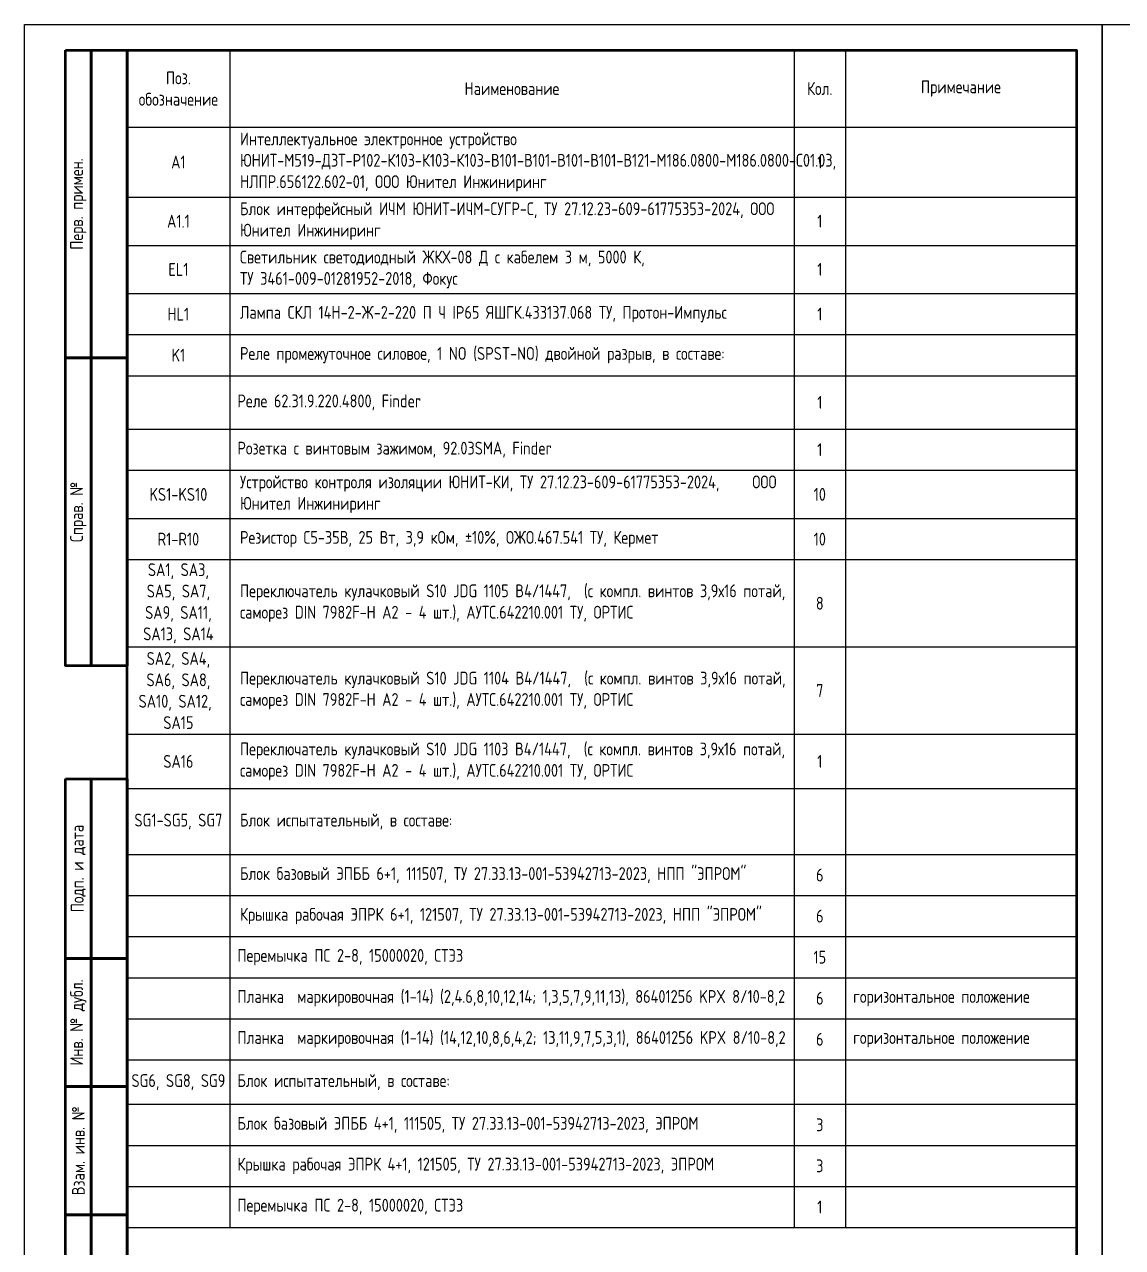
# Model space of a CAD drawing. Header units: millimetres. Extents: x -1244 to 6083, y -90 to 1191.
# Drawn here: x -420 to -206, y 58.6 to 297 of the extents above; entities that cross this region are included whole.
import ezdxf

# ---------------------------------------------------------------- set-up
doc = ezdxf.new("R2010")
doc.units = ezdxf.units.MM
doc.styles.add('Gost_type_A', font='GOST_0.TTF')

# ---------------------------------------------------------------- blocks, each defined once
blk = doc.blocks.new('Штамп левый верхний')
at = {"lineweight": 50}
for points in [[(-12, 0), (-7, 0), (-7, -60), (-12, -60)], [(-7, 0), (0, 0), (0, -60), (-7, -60)], [(-12, -60), (-7, -60), (-7, -120), (-12, -120)], [(-7, -60), (0, -60), (0, -120), (-7, -120)]]:
    blk.add_lwpolyline(points, close=True, dxfattribs=at)
at = {"char_height": 2.5, "width": 60, "attachment_point": 5, "rotation": 90, "style": 'Gost_type_A'}
for s, insert in [('Перв. примен.', (-9.5, -30)), ('Справ. №', (-9.5, -90))]:
    blk.add_mtext(s, dxfattribs=dict(at, insert=insert))
blk = doc.blocks.new('Штамп левый нижний')
at = {"lineweight": 50}
for points in [[(-12, 145), (-7, 145), (-7, 110), (-12, 110)], [(-7, 145), (0, 145), (0, 110), (-7, 110)], [(-12, 110), (-7, 110), (-7, 85), (-12, 85)], [(-7, 110), (0, 110), (0, 85), (-7, 85)], [(-12, 85), (-7, 85), (-7, 60), (-12, 60)], [(-7, 85), (0, 85), (0, 60), (-7, 60)], [(-12, 60), (-7, 60), (-7, 25), (-12, 25)], [(-7, 60), (0, 60), (0, 25), (-7, 25)], [(-12, 25), (-7, 25), (-7, 0), (-12, 0)], [(-7, 25), (0, 25), (0, 0), (-7, 0)]]:
    blk.add_lwpolyline(points, close=True, dxfattribs=at)
at = {"char_height": 2.5, "attachment_point": 5, "rotation": 90, "style": 'Gost_type_A'}
for s, insert, width in [('Подп. и дата', (-9.5, 127.5), 35), ('Инв. № дубл.', (-9.5, 97.5), 25), ('Взам. инв. №', (-9.5, 72.5), 25), ('Подп. и дата', (-9.5, 42.5), 35), ('Инв. N подл.', (-9.5, 12.5), 25)]:
    blk.add_mtext(s, dxfattribs=dict(at, insert=insert, width=width))
blk = doc.blocks.new('Формат_А4')
blk.add_lwpolyline([(0, 297), (0, 0), (-210, 0), (-210, 297)], close=True)
at = {"lineweight": 50}
blk.add_lwpolyline([(-190, 292), (-5, 292), (-5, 5), (-190, 5)], close=True, dxfattribs=at)
blk = doc.blocks.new('*T22')
at = {"color": 0, "lineweight": -2, "transparency": 16777216}
for p, q in [((0, 0), (185, 0)), ((0, 0), (0, -15)), ((20, 0), (20, -15)), ((130, 0), (130, -15)), ((140, 0), (140, -15)), ((185, 0), (185, -15)), ((210, 0), (395, 0)), ((210, 0), (210, -15)), ((230, 0), (230, -15)), ((340, 0), (340, -15)), ((350, 0), (350, -15)), ((395, 0), (395, -15))]:
    blk.add_line(p, q, dxfattribs=at)
at = {"color": 0, "linetype": 'ByBlock', "lineweight": -2, "transparency": 16777216}
for p, q in [((0, -15), (185, -15)), ((0, -15), (0, -229.44)), ((20, -15), (20, -229.44)), ((130, -15), (130, -229.44)), ((140, -15), (140, -172.77)), ((185, -15), (185, -229.44)), ((210, -15), (395, -15)), ((210, -15), (210, -205.39)), ((230, -15), (230, -205.39)), ((340, -15), (340, -205.39)), ((350, -15), (350, -31)), ((395, -15), (395, -205.39)), ((210, -23), (395, -23)), ((0, -28.63), (185, -28.63)), ((210, -31), (395, -31)), ((350, -31), (350, -172.14)), ((0, -38.06), (185, -38.06)), ((210, -39), (395, -39)), ((0, -47.45), (185, -47.45)), ((210, -48.43), (395, -48.43)), ((0, -55.45), (185, -55.45)), ((210, -56.43), (395, -56.43)), ((0, -63.45), (185, -63.45)), ((210, -64.43), (395, -64.43)), ((0, -73.86), (185, -73.86)), ((210, -73.48), (395, -73.48)), ((0, -81.86), (185, -81.86)), ((210, -82.89), (395, -82.89)), ((0, -91.3), (185, -91.3)), ((210, -90.89), (395, -90.89)), ((0, -99.3), (185, -99.3)), ((210, -98.89), (395, -98.89)), ((210, -106.89), (395, -106.89)), ((0, -116.3), (185, -116.3)), ((210, -114.89), (395, -114.89)), ((210, -124.14), (395, -124.14)), ((0, -133.31), (185, -133.31)), ((210, -132.14), (395, -132.14)), ((210, -140.14), (395, -140.14)), ((0, -143.93), (185, -143.93)), ((210, -148.14), (395, -148.14)), ((0, -156.77), (185, -156.77)), ((210, -156.14), (395, -156.14)), ((210, -164.14), (395, -164.14)), ((0, -164.77), (185, -164.77)), ((0, -172.77), (185, -172.77)), ((140, -172.77), (140, -229.44)), ((210, -172.14), (395, -172.14)), ((350, -172.14), (350, -180.14)), ((0, -180.77), (185, -180.77)), ((210, -180.14), (395, -180.14)), ((350, -180.14), (350, -197.39)), ((0, -188.77), (185, -188.77)), ((210, -189.39), (395, -189.39)), ((0, -196.77), (185, -196.77)), ((210, -197.39), (395, -197.39)), ((350, -197.39), (350, -205.39)), ((0, -205.44), (185, -205.44)), ((210, -205.39), (395, -205.39)), ((0, -213.44), (185, -213.44)), ((0, -221.44), (185, -221.44)), ((0, -229.44), (185, -229.44))]:
    blk.add_line(p, q, dxfattribs=at)
at = {"transparency": 16777216, "char_height": 2.5, "style": 'Gost_type_A'}
for s, insert, width, attachment_point in [('Поз. обозначение', (10, -7.5), 17, 5), ('Поз. обозначение', (220, -7.5), 17, 5), ('Наименование', (75, -7.5), 107, 5), ('Кол.', (135, -7.5), 7, 5), ('Примечание', (162.5, -7.5), 42, 5), ('Наименование', (285, -7.5), 107, 5), ('Кол.', (345, -7.5), 7, 5), ('Примечание', (372.5, -7.5), 42, 5), ('Планка  маркировочная (1-10) (2,4.6,8,10; 1,3,5,7,9), 86401256 KPX 8/10-8,2', (231.5, -19), 107, 4), ('3', (345, -19), 7, 5), ('Планка  маркировочная (1-10) (10,8,6,4,2; 9,7,5,3,1), 86401256 KPX 8/10-8,2', (231.5, -27), 107, 4), ('3', (345, -27), 7, 5), ('{\\C0;Перемычка FBS 4-6, HNT-091958, ОРТИС}', (232, -152.14), 106, 4), ('1', (345, -152.14), 7, 5), ('Перемычка FBS 10-6, HNT-090688, ОРТИС', (232, -160.14), 106, 4), ('1', (345, -160.14), 7, 5), ('Перемычка ПС 2-8, 15000020, СТЭЗ ', (21.5, -176.77), 107, 4), ('15', (135, -176.77), 7, 5), ('6', (135, -184.77), 7, 5), ('Планка  маркировочная (1-14) (14,12,10,8,6,4,2; 13,11,9,7,5,3,1), 86401256 KPX 8/10-8,2', (21.5, -192.77), 107, 4), ('6', (135, -192.77), 7, 5), ('{\\C256;Блок испытательный, в составе:}', (21.5, -201.11), 107, 4), ('Блок базовый ЭПББ 4+1, 111505, ТУ 27.33.13-001-53942713-2023, ЭПРОМ', (21.5, -209.44), 107, 4), ('3', (135, -209.44), 7, 5), ('Крышка рабочая ЭПРК 4+1, 121505, ТУ 27.33.13-001-53942713-2023, ЭПРОМ', (21.5, -217.44), 107, 4), ('3', (135, -217.44), 7, 5), ('Перемычка ПС 2-8, 15000020, СТЭЗ ', (21.5, -225.44), 107, 4), ('1', (135, -225.44), 7, 5)]:
    blk.add_mtext(s, dxfattribs=dict(at, insert=insert, width=width, attachment_point=attachment_point))
at = {"color": 0, "transparency": 16777216, "char_height": 2.5, "style": 'Gost_type_A'}
for s, insert, width, attachment_point in [('{\\C256;Интеллектуальное электронное устройство \\C5;ЮНИТ-М519-ДЗТ-Р102-К103-К103-К103-В101-В101-В101-В101-В121-М186.0800-М186.0800-С01.03\\C256;, НЛПР.656122.602-01, }ООО Юнител Инжиниринг', (22, -21.81), 106, 4), ('горизонтальное положение', (351.5, -19), 42, 4), ('A1', (10, -21.81), 18, 5), ('1', (135, -21.81), 7, 5), ('горизонтальное положение', (351.5, -27), 42, 4), ('Блок интерфейсный ИЧМ {\\C256;ЮНИТ-ИЧМ-СУГР-С}, ТУ 27.12.23-609-61775353-2024, ООО Юнител Инжиниринг', (22, -33.34), 106, 4), ('A1.1', (10, -33.34), 18, 5), ('1', (135, -33.34), 7, 5), ('SQ1, SQ2', (220, -35), 18, 5), ('{\\C256;Выключатель путевой ВВП11-10А313-20У311, ТУ 3428-155-00216823-2005, ВНИИР }', (232, -35), 106, 4), ('2', (345, -35), 7, 5), ('Светильник светодиодный ЖКХ-08 Д с кабелем 3 м, 5000 К,\\PТУ 3461-009-01281952-2018, Фокус ', (22, -42.75), 106, 4), ('{\\C256;Блок-приставка конденсаторная ЮНИТ-БК-02, ТУ 27.12.31-601-61775353-2016, }ООО Юнител Инжиниринг', (232, -43.72), 106, 4), ('EL1', (10, -42.75), 18, 5), ('1', (135, -42.75), 7, 5), ('UZ1', (220, -43.72), 18, 5), ('1', (345, -43.72), 7, 5), ('{\\C256;Лампа СКЛ 14Н-2-Ж-2-220 П Ч IP65 ЯШГК.433137.068 ТУ, Протон-Импульс}', (22, -51.45), 106, 4), ('HL1', (10, -51.45), 18, 5), ('1', (135, -51.45), 7, 5), ('WE1', (220, -52.43), 18, 5), ('Кабель 3м 2х0,75, Фокус', (232, -52.43), 106, 4), ('1', (345, -52.43), 7, 5), ('{\\C256;в составе позиции} EL1', (351.5, -52.43), 42, 4), ('K1', (10, -59.45), 18, 5), ('{\\C256;Реле промежуточное }силовое, 1 NO (SPST-NO) двойной разрыв{\\C256;, в составе:}', (22, -59.45), 106, 4), ('WE2', (220, -60.43), 18, 5), ('Провод ПВСнг(А)-LS 2х0,75, ГОСТ 7399-97', (232, -60.43), 106, 4), ('4', (345, -60.43), 7, 5), ('{\\C256;м}', (351.5, -60.43), 42, 4), ('{\\C256;Патч-корд экранированный, категории 5е, FTP серый PC-FTP-RJ45-Cat.5e-1,5m-LSZH, 8871c, Cabeus}', (232, -68.96), 106, 4), ('Реле 62.31.9.220.4800, Finder', (21.5, -68.66), 107, 4), ('1', (135, -68.66), 7, 5), ('WE3', (220, -68.96), 18, 5), ('1', (345, -68.96), 7, 5), ('Соединитель электрический RUT 6-RTK/S, HNT-090374, ТУ 27.33.13-001-54070557-2024, ГОСТ IEC 60947-7-1-2016, ОРТИС', (232, -78.18), 106, 4), ('Розетка с винтовым зажимом, 92.03SMA, Finder', (21.5, -77.86), 107, 4), ('1', (135, -77.86), 7, 5), ('{\\C256;X:1-X:56}', (220, -78.18), 18, 5), ('56', (345, -78.18), 7, 5), ('{\\C256;Устройство контроля изоляции ЮНИТ-КИ, ТУ 27.12.23-609-61775353-2024,     ООО Юнител Инжиниринг}', (22, -86.58), 106, 4), ('KS1-KS10', (10, -86.58), 18, 5), ('10', (135, -86.58), 7, 5), ('Пластина торцевая D-RUT 6-RTK, HNT-090665, ОРТИС', (232, -86.89), 106, 4), ('9', (345, -86.89), 7, 5), ('R1-R10', (10, -95.3), 18, 5), ('{\\C256;Резистор С5-35В, 25 Вт, 3,9 кОм, ±10%, ОЖО.467.541 ТУ, Кермет}', (22, -95.3), 106, 4), ('10', (135, -95.3), 7, 5), ('Перемычка коммутационная SB 2-RTK/S, HNT-090979, ОРТИС', (232, -94.89), 106, 4), ('16', (345, -94.89), 7, 5), ('SA1, SA3, SA5, SA7, SA9, SA11, SA13, SA14', (10, -107.8), 18, 5), ('Перемычка FB 2-RTK/S, HNT-091821, ОРТИС', (232, -102.89), 106, 4), ('5', (345, -102.89), 7, 5), ('{\\C256;Переключатель кулачковый S10 JDG 1105 B4/1447,  (с компл. винтов 3,9х16 потай, саморез DIN 7982F-H A2 - 4 шт.), АУТС.642210.001 ТУ, ОРТИС}', (22, -107.8), 106, 4), ('8', (135, -107.8), 7, 5), ('{\\C256;Планка  маркировочная} (1-56), 86401256 KPX 8/10-8,2', (232, -110.89), 106, 4), ('1', (345, -110.89), 7, 5), ('вертикальное положение', (351.5, -110.89), 42, 4), ('Соединитель электрический  RPV 4-MT(-P), HNT-131560, ТУ 27.33.13-001-54070557-2024, ГОСТ IEC 60947-7-1-2016, ОРТИС ', (232, -119.51), 106, 4), ('SA2, SA4, SA6, SA8, SA10, SA12,  SA15', (10, -124.81), 18, 5), ('{\\C256;X:57-X:303}', (220, -119.51), 18, 5), ('247', (345, -119.51), 7, 5), ('{\\C256;Переключатель кулачковый S10 JDG 1104 B4/1447,  (с компл. винтов 3,9х16 потай, саморез DIN 7982F-H A2 - 4 шт.), АУТС.642210.001 ТУ, ОРТИС}', (22, -124.81), 106, 4), ('7', (135, -124.81), 7, 5), ('Пластина торцевая D-RPV 4-MT(-P), HNT-131561, ОРТИС', (232, -128.14), 106, 4), ('34', (345, -128.14), 7, 5), ('{\\C256;Переключатель кулачковый S10 JDG 1103 B4/1447,  (с компл. винтов 3,9х16 потай, саморез DIN 7982F-H A2 - 4 шт.), АУТС.642210.001 ТУ, ОРТИС}', (22, -138.62), 106, 4), ('Перемычка FBS 2-6, HNT-091360, ОРТИС', (232, -136.14), 106, 4), ('{\\C256;22', (345, -136.14), 7, 5), ('SA16', (10, -138.62), 18, 5), ('1', (135, -138.62), 7, 5), ('Перемычка FBS 3-6, HNT-091957, ОРТИС', (232, -144.14), 106, 4), ('1', (345, -144.14), 7, 5), ('SG1-SG5, SG7', (10, -150.35), 18, 5), ('{\\C256;Блок испытательный, в составе:}', (22, -150.35), 106, 4), ('{\\C256;Блок базовый ЭПББ 6+1, 111507, ТУ 27.33.13-001-53942713-2023, НПП "ЭПРОМ"}', (22, -160.77), 106, 4), ('6', (135, -160.77), 7, 5), ('{\\C256;Крышка рабочая ЭПРК 6+1, 121507, ТУ 27.33.13-001-53942713-2023, НПП "ЭПРОМ"}', (22, -168.77), 106, 4), ('Перемычка FBS 20-6, HNT-133475, ОРТИС', (232, -168.14), 106, 4), ('6', (135, -168.77), 7, 5), ('1', (345, -168.14), 7, 5), ('{\\C256;Планка  маркировочная} (57-303), 86401217 KPX 6/10-6,2', (231.5, -176.14), 107, 4), ('1', (345, -176.14), 7, 5), ('вертикальное положение', (351.5, -176.14), 42, 4), ('{\\C256;Планка  маркировочная} (1-14) (2,4.6,8,10,12,14; 1,3,5,7,9,11,13){\\C256;, 86401256 KPX 8/10-8,2}', (21.5, -184.77), 107, 4), ('{\\C256;X:304-X:333}', (220, -184.76), 18, 5), ('30', (345, -184.76), 7, 5), ('горизонтальное положение', (141.5, -184.77), 42, 4), ('горизонтальное положение', (141.5, -192.77), 42, 4), ('1', (345, -193.39), 7, 5), ('SG6, SG8, SG9', (10, -201.11), 18, 5), ('{\\C256;Планка  маркировочная} (304-333), 86401217 KPX 6/10-6,2', (231.5, -201.39), 107, 4), ('1', (345, -201.39), 7, 5), ('вертикальное положение', (351.5, -201.39), 42, 4)]:
    blk.add_mtext(s, dxfattribs=dict(at, insert=insert, width=width, attachment_point=attachment_point))
at = {"color": 1, "transparency": 16777216, "char_height": 2.5, "width": 106, "attachment_point": 4, "style": 'Gost_type_A'}
for s, insert in [('{\\C256;Клемма проходная, RPV 4-MTD(-P), HNT-140690, ТУ 27.33.13-001-54070557-2024, ГОСТ IEC 60947-7-1-2016, ОРТИС}', (232, -184.76)), ('{\\C0;Пластина торцевая D-RPV 4-MT(-P), HNT-131561, ОРТИС}', (232, -193.39))]:
    blk.add_mtext(s, dxfattribs=dict(at, insert=insert))

msp = doc.modelspace()

# ---------------------------------------------------------------- block references
at = {"color": 1}
for name, p in [('Формат_А4', (-210, 0)), ('Формат_А4', (0, 0)), ('Штамп левый верхний', (-400, 292)), ('Штамп левый нижний', (-400, 5))]:
    msp.add_blockref(name, p, dxfattribs=at)
msp.add_blockref('*T22', (-400, 292))

doc.saveas('drawing.dxf')
